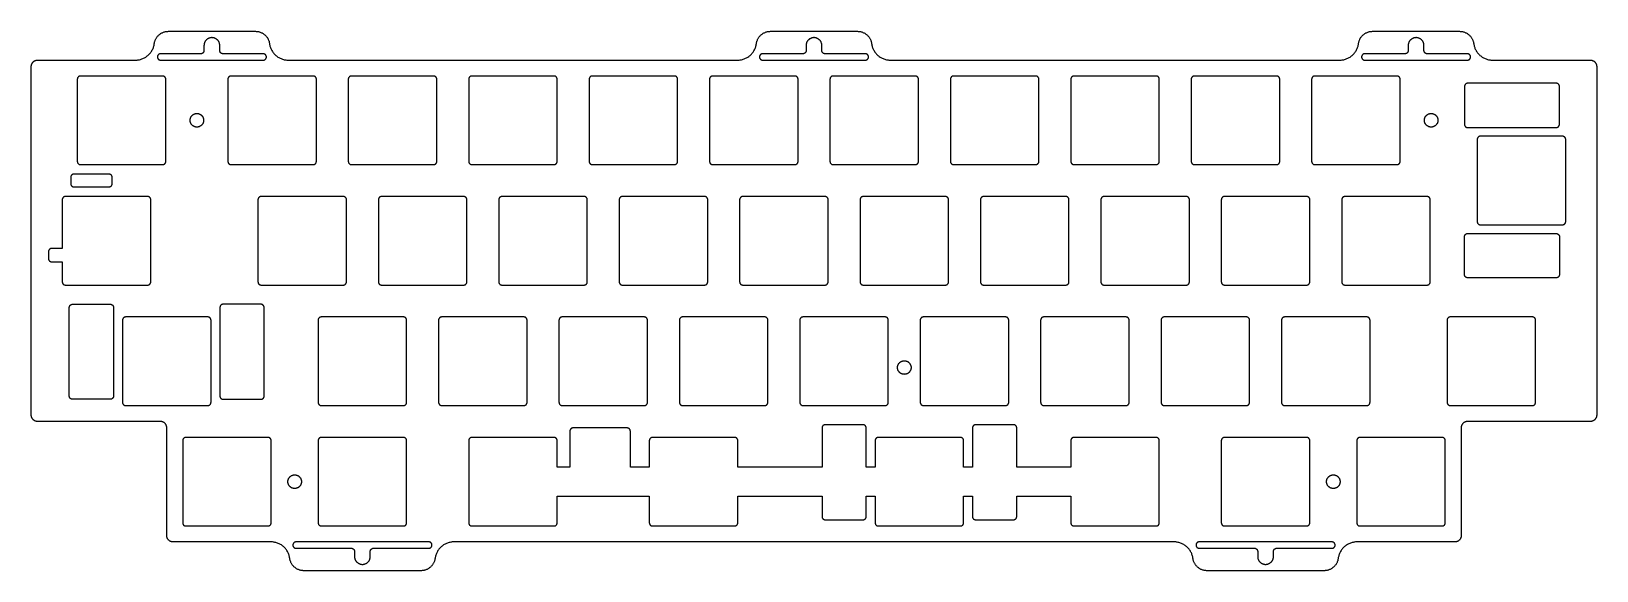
# Model space of a CAD drawing. Header units: millimetres. Extents: x -2983 to -2736, y -558 to -472.
import ezdxf

# ---------------------------------------------------------------- set-up
doc = ezdxf.new("R2010")
doc.units = ezdxf.units.MM
doc.layers.add('默认', color=7, linetype='Continuous', true_color=0xffffff)

msp = doc.modelspace()

# ---------------------------------------------------------------- linework, layer by layer
at = {"layer": '默认'}
for p, q in [((-2971.09, -495.07), (-2976.67, -495.07)), ((-2977.17, -495.57), (-2977.17, -496.57)), ((-2976.67, -497.07), (-2971.09, -497.07)), ((-2970.59, -496.57), (-2970.59, -495.57)), ((-2980.68, -507.32), (-2980.68, -508.42)), ((-2979.63, -506.82), (-2980.18, -506.82)), ((-2978.5, -506.82), (-2979.63, -506.82)), ((-2980.18, -508.92), (-2979.63, -508.92)), ((-2979.63, -508.92), (-2978.5, -508.92))]:
    msp.add_line(p, q, dxfattribs=at)
for points in [[(-2898.2, -535.7), (-2898.2, -541.4), (-2900.2, -541.4), (-2900.2, -537.2)], [(-2889.13, -535.2), (-2897.7, -535.2)], [(-2885.63, -541.4), (-2888.63, -541.4), (-2888.63, -535.7)], [(-2858.31, -541.4), (-2871.63, -541.4), (-2871.63, -537.2)], [(-2849.91, -541.4), (-2851.31, -541.4)], [(-2834.51, -541.4), (-2835.91, -541.4)], [(-2818.95, -541.4), (-2827.51, -541.4)], [(-2900.2, -550.2), (-2900.2, -546), (-2885.63, -546)], [(-2871.63, -550.2), (-2871.63, -546), (-2858.31, -546)], [(-2851.31, -546), (-2849.91, -546)], [(-2835.91, -546), (-2834.51, -546)], [(-2827.51, -546), (-2818.95, -546)]]:
    msp.add_lwpolyline(points, dxfattribs=at)
for points, weights in [([(-2963.94, -474.43), (-2963.68, -472.48), (-2961.71, -472.48)], [1, 0.752772652709, 1]), ([(-2947.94, -472.48), (-2945.98, -472.48), (-2945.71, -474.43)], [1, 0.752772652709, 1]), ([(-2868.69, -474.43), (-2868.43, -472.48), (-2866.46, -472.48)], [1, 0.752772652709, 1]), ([(-2852.69, -472.48), (-2850.73, -472.48), (-2850.46, -474.43)], [1, 0.752772652709, 1]), ([(-2773.44, -474.43), (-2773.18, -472.48), (-2771.21, -472.48)], [1, 0.752772652709, 1]), ([(-2757.44, -472.48), (-2755.48, -472.48), (-2755.21, -474.43)], [1, 0.752772652709, 1]), ([(-2966.91, -477.03), (-2964.29, -477.03), (-2963.94, -474.43)], [1, 0.752772652709, 1]), ([(-2945.71, -474.43), (-2945.37, -477.03), (-2942.74, -477.03)], [1, 0.752772652709, 1]), ([(-2871.66, -477.03), (-2869.04, -477.03), (-2868.69, -474.43)], [1, 0.752772652709, 1]), ([(-2850.46, -474.43), (-2850.12, -477.03), (-2847.49, -477.03)], [1, 0.752772652709, 1]), ([(-2776.41, -477.03), (-2773.79, -477.03), (-2773.44, -474.43)], [1, 0.752772652709, 1]), ([(-2755.21, -474.43), (-2754.87, -477.03), (-2752.24, -477.03)], [1, 0.752772652709, 1]), ([(-2983.4, -478.03), (-2983.4, -477.03), (-2982.4, -477.03)], [1, 0.707106781187, 1]), ([(-2956.08, -475.53), (-2956.08, -476.03), (-2956.58, -476.03)], [1, 0.707106781187, 1]), ([(-2953.08, -476.03), (-2953.58, -476.03), (-2953.58, -475.53)], [1, 0.707106781187, 1]), ([(-2860.83, -475.53), (-2860.83, -476.03), (-2861.33, -476.03)], [1, 0.707106781187, 1]), ([(-2857.83, -476.03), (-2858.33, -476.03), (-2858.33, -475.53)], [1, 0.707106781187, 1]), ([(-2765.58, -475.53), (-2765.58, -476.03), (-2766.08, -476.03)], [1, 0.707106781186, 1]), ([(-2762.58, -476.03), (-2763.08, -476.03), (-2763.08, -475.53)], [1, 0.707106781187, 1]), ([(-2736.76, -477.03), (-2735.76, -477.03), (-2735.76, -478.03)], [1, 0.707106781187, 1]), ([(-2975.62, -479.55), (-2976.12, -479.55), (-2976.12, -480.05)], [1, 0.707106781186, 1]), ([(-2962.12, -480.05), (-2962.12, -479.55), (-2962.62, -479.55)], [1, 0.707106781187, 1]), ([(-2951.8, -479.55), (-2952.3, -479.55), (-2952.3, -480.05)], [1, 0.707106781187, 1]), ([(-2938.3, -480.05), (-2938.3, -479.55), (-2938.8, -479.55)], [1, 0.707106781186, 1]), ([(-2932.75, -479.55), (-2933.25, -479.55), (-2933.25, -480.05)], [1, 0.707106781187, 1]), ([(-2919.25, -480.05), (-2919.25, -479.55), (-2919.75, -479.55)], [1, 0.707106781186, 1]), ([(-2913.7, -479.55), (-2914.2, -479.55), (-2914.2, -480.05)], [1, 0.707106781186, 1]), ([(-2900.2, -480.05), (-2900.2, -479.55), (-2900.7, -479.55)], [1, 0.707106781187, 1]), ([(-2894.65, -479.55), (-2895.15, -479.55), (-2895.15, -480.05)], [1, 0.707106781187, 1]), ([(-2881.15, -480.05), (-2881.15, -479.55), (-2881.65, -479.55)], [1, 0.707106781186, 1]), ([(-2875.6, -479.55), (-2876.1, -479.55), (-2876.1, -480.05)], [1, 0.707106781186, 1]), ([(-2862.1, -480.05), (-2862.1, -479.55), (-2862.6, -479.55)], [1, 0.707106781187, 1]), ([(-2856.55, -479.55), (-2857.05, -479.55), (-2857.05, -480.05)], [1, 0.707106781186, 1]), ([(-2843.05, -480.05), (-2843.05, -479.55), (-2843.55, -479.55)], [1, 0.707106781186, 1]), ([(-2837.5, -479.55), (-2838, -479.55), (-2838, -480.05)], [1, 0.707106781187, 1]), ([(-2824, -480.05), (-2824, -479.55), (-2824.5, -479.55)], [1, 0.707106781187, 1]), ([(-2818.45, -479.55), (-2818.95, -479.55), (-2818.95, -480.05)], [1, 0.707106781186, 1]), ([(-2804.95, -480.05), (-2804.95, -479.55), (-2805.45, -479.55)], [1, 0.707106781186, 1]), ([(-2799.4, -479.55), (-2799.9, -479.55), (-2799.9, -480.05)], [1, 0.707106781186, 1]), ([(-2785.9, -480.05), (-2785.9, -479.55), (-2786.4, -479.55)], [1, 0.707106781186, 1]), ([(-2780.35, -479.55), (-2780.85, -479.55), (-2780.85, -480.05)], [1, 0.707106781186, 1]), ([(-2766.85, -480.05), (-2766.85, -479.55), (-2767.35, -479.55)], [1, 0.707106781186, 1]), ([(-2756.17, -480.69), (-2756.67, -480.7), (-2756.67, -481.2)], [1, 0.707106781187, 1]), ([(-2741.65, -481.19), (-2741.65, -480.69), (-2742.15, -480.69)], [1, 0.707106781187, 1]), ([(-2756.67, -487.19), (-2756.67, -487.69), (-2756.17, -487.69)], [1, 0.707106781187, 1]), ([(-2754.16, -489.07), (-2754.66, -489.07), (-2754.66, -489.57)], [1, 0.707106781186, 1]), ([(-2740.66, -489.57), (-2740.66, -489.07), (-2741.16, -489.07)], [1, 0.707106781186, 1]), ([(-2976.67, -495.07), (-2977.17, -495.07), (-2977.17, -495.57)], [1, 0.707106781187, 1]), ([(-2976.12, -493.05), (-2976.12, -493.55), (-2975.62, -493.55)], [1, 0.707106781186, 1]), ([(-2970.59, -495.57), (-2970.59, -495.07), (-2971.09, -495.07)], [1, 0.707106781187, 1]), ([(-2962.62, -493.55), (-2962.12, -493.55), (-2962.12, -493.05)], [1, 0.707106781187, 1]), ([(-2952.3, -493.05), (-2952.3, -493.55), (-2951.8, -493.55)], [1, 0.707106781187, 1]), ([(-2938.8, -493.55), (-2938.3, -493.55), (-2938.3, -493.05)], [1, 0.707106781187, 1]), ([(-2933.25, -493.05), (-2933.25, -493.55), (-2932.75, -493.55)], [1, 0.707106781186, 1]), ([(-2919.75, -493.55), (-2919.25, -493.55), (-2919.25, -493.05)], [1, 0.707106781187, 1]), ([(-2914.2, -493.05), (-2914.2, -493.55), (-2913.7, -493.55)], [1, 0.707106781187, 1]), ([(-2900.7, -493.55), (-2900.2, -493.55), (-2900.2, -493.05)], [1, 0.707106781186, 1]), ([(-2895.15, -493.05), (-2895.15, -493.55), (-2894.65, -493.55)], [1, 0.707106781186, 1]), ([(-2881.65, -493.55), (-2881.15, -493.55), (-2881.15, -493.05)], [1, 0.707106781187, 1]), ([(-2876.1, -493.05), (-2876.1, -493.55), (-2875.6, -493.55)], [1, 0.707106781187, 1]), ([(-2862.6, -493.55), (-2862.1, -493.55), (-2862.1, -493.05)], [1, 0.707106781187, 1]), ([(-2857.05, -493.05), (-2857.05, -493.55), (-2856.55, -493.55)], [1, 0.707106781186, 1]), ([(-2843.55, -493.55), (-2843.05, -493.55), (-2843.05, -493.05)], [1, 0.707106781186, 1]), ([(-2838, -493.05), (-2838, -493.55), (-2837.5, -493.55)], [1, 0.707106781187, 1]), ([(-2824.5, -493.55), (-2824, -493.55), (-2824, -493.05)], [1, 0.707106781187, 1]), ([(-2818.95, -493.05), (-2818.95, -493.55), (-2818.45, -493.55)], [1, 0.707106781186, 1]), ([(-2805.45, -493.55), (-2804.95, -493.55), (-2804.95, -493.05)], [1, 0.707106781187, 1]), ([(-2799.9, -493.05), (-2799.9, -493.55), (-2799.4, -493.55)], [1, 0.707106781186, 1]), ([(-2786.4, -493.55), (-2785.9, -493.55), (-2785.9, -493.05)], [1, 0.707106781186, 1]), ([(-2780.85, -493.05), (-2780.85, -493.55), (-2780.35, -493.55)], [1, 0.707106781187, 1]), ([(-2767.35, -493.55), (-2766.85, -493.55), (-2766.85, -493.05)], [1, 0.707106781186, 1]), ([(-2977.17, -496.57), (-2977.17, -497.07), (-2976.67, -497.07)], [1, 0.707106781187, 1]), ([(-2971.09, -497.07), (-2970.59, -497.07), (-2970.59, -496.57)], [1, 0.707106781186, 1]), ([(-2978, -498.6), (-2978.5, -498.6), (-2978.5, -499.1)], [1, 0.707106781186, 1]), ([(-2964.5, -499.1), (-2964.5, -498.6), (-2965, -498.6)], [1, 0.707106781187, 1]), ([(-2947.04, -498.6), (-2947.54, -498.6), (-2947.54, -499.1)], [1, 0.707106781186, 1]), ([(-2933.54, -499.1), (-2933.54, -498.6), (-2934.04, -498.6)], [1, 0.707106781187, 1]), ([(-2927.99, -498.6), (-2928.49, -498.6), (-2928.49, -499.1)], [1, 0.707106781187, 1]), ([(-2914.49, -499.1), (-2914.49, -498.6), (-2914.99, -498.6)], [1, 0.707106781187, 1]), ([(-2908.94, -498.6), (-2909.44, -498.6), (-2909.44, -499.1)], [1, 0.707106781187, 1]), ([(-2895.44, -499.1), (-2895.44, -498.6), (-2895.94, -498.6)], [1, 0.707106781187, 1]), ([(-2889.89, -498.6), (-2890.39, -498.6), (-2890.39, -499.1)], [1, 0.707106781186, 1]), ([(-2876.39, -499.1), (-2876.39, -498.6), (-2876.89, -498.6)], [1, 0.707106781187, 1]), ([(-2870.84, -498.6), (-2871.34, -498.6), (-2871.34, -499.1)], [1, 0.707106781186, 1]), ([(-2857.34, -499.1), (-2857.34, -498.6), (-2857.84, -498.6)], [1, 0.707106781186, 1]), ([(-2851.79, -498.6), (-2852.29, -498.6), (-2852.29, -499.1)], [1, 0.707106781186, 1]), ([(-2838.29, -499.1), (-2838.29, -498.6), (-2838.79, -498.6)], [1, 0.707106781187, 1]), ([(-2832.74, -498.6), (-2833.24, -498.6), (-2833.24, -499.1)], [1, 0.707106781186, 1]), ([(-2819.24, -499.1), (-2819.24, -498.6), (-2819.74, -498.6)], [1, 0.707106781188, 1]), ([(-2813.69, -498.6), (-2814.19, -498.6), (-2814.19, -499.1)], [1, 0.707106781187, 1]), ([(-2800.19, -499.1), (-2800.19, -498.6), (-2800.69, -498.6)], [1, 0.707106781187, 1]), ([(-2794.64, -498.6), (-2795.14, -498.6), (-2795.14, -499.1)], [1, 0.707106781186, 1]), ([(-2781.14, -499.1), (-2781.14, -498.6), (-2781.64, -498.6)], [1, 0.707106781187, 1]), ([(-2775.59, -498.6), (-2776.09, -498.6), (-2776.09, -499.1)], [1, 0.707106781186, 1]), ([(-2762.09, -499.1), (-2762.09, -498.6), (-2762.59, -498.6)], [1, 0.707106781187, 1]), ([(-2754.66, -502.57), (-2754.66, -503.07), (-2754.16, -503.07)], [1, 0.707106781187, 1]), ([(-2741.16, -503.07), (-2740.66, -503.07), (-2740.66, -502.57)], [1, 0.707106781186, 1]), ([(-2756.67, -504.95), (-2756.67, -504.45), (-2756.17, -504.45)], [1, 0.707106781187, 1]), ([(-2980.18, -506.82), (-2980.68, -506.82), (-2980.68, -507.32)], [1, 0.707106781187, 1]), ([(-2980.68, -508.42), (-2980.68, -508.92), (-2980.18, -508.92)], [1, 0.707106781187, 1]), ([(-2978.5, -512.1), (-2978.5, -512.6), (-2978, -512.6)], [1, 0.707106781186, 1]), ([(-2965, -512.6), (-2964.5, -512.6), (-2964.5, -512.1)], [1, 0.707106781187, 1]), ([(-2947.54, -512.1), (-2947.54, -512.6), (-2947.04, -512.6)], [1, 0.707106781186, 1]), ([(-2934.04, -512.6), (-2933.54, -512.6), (-2933.54, -512.1)], [1, 0.707106781187, 1]), ([(-2928.49, -512.1), (-2928.49, -512.6), (-2927.99, -512.6)], [1, 0.707106781186, 1]), ([(-2914.99, -512.6), (-2914.49, -512.6), (-2914.49, -512.1)], [1, 0.707106781187, 1]), ([(-2909.44, -512.1), (-2909.44, -512.6), (-2908.94, -512.6)], [1, 0.707106781187, 1]), ([(-2895.94, -512.6), (-2895.44, -512.6), (-2895.44, -512.1)], [1, 0.707106781186, 1]), ([(-2890.39, -512.1), (-2890.39, -512.6), (-2889.89, -512.6)], [1, 0.707106781186, 1]), ([(-2876.89, -512.6), (-2876.39, -512.6), (-2876.39, -512.1)], [1, 0.707106781187, 1]), ([(-2871.34, -512.1), (-2871.34, -512.6), (-2870.84, -512.6)], [1, 0.707106781186, 1]), ([(-2857.84, -512.6), (-2857.34, -512.6), (-2857.34, -512.1)], [1, 0.707106781185, 1]), ([(-2852.29, -512.1), (-2852.29, -512.6), (-2851.79, -512.6)], [1, 0.707106781186, 1]), ([(-2838.79, -512.6), (-2838.29, -512.6), (-2838.29, -512.1)], [1, 0.707106781186, 1]), ([(-2833.24, -512.1), (-2833.24, -512.6), (-2832.74, -512.6)], [1, 0.707106781187, 1]), ([(-2819.74, -512.6), (-2819.24, -512.6), (-2819.24, -512.1)], [1, 0.707106781188, 1]), ([(-2814.19, -512.1), (-2814.19, -512.6), (-2813.69, -512.6)], [1, 0.707106781185, 1]), ([(-2800.69, -512.6), (-2800.19, -512.6), (-2800.19, -512.1)], [1, 0.707106781187, 1]), ([(-2795.14, -512.1), (-2795.14, -512.6), (-2794.64, -512.6)], [1, 0.707106781186, 1]), ([(-2781.64, -512.6), (-2781.14, -512.6), (-2781.14, -512.1)], [1, 0.707106781187, 1]), ([(-2776.09, -512.1), (-2776.09, -512.6), (-2775.59, -512.6)], [1, 0.707106781186, 1]), ([(-2762.59, -512.6), (-2762.09, -512.6), (-2762.09, -512.1)], [1, 0.707106781187, 1]), ([(-2756.17, -511.45), (-2756.67, -511.45), (-2756.67, -510.95)], [1, 0.707106781187, 1]), ([(-2741.65, -510.95), (-2741.65, -511.45), (-2742.15, -511.45)], [1, 0.707106781187, 1]), ([(-2970.89, -515.64), (-2970.39, -515.64), (-2970.39, -516.14)], [1, 0.707106781187, 1]), ([(-2953.06, -515.64), (-2953.56, -515.64), (-2953.56, -516.14)], [1, 0.707106781187, 1]), ([(-2968.47, -517.65), (-2968.97, -517.65), (-2968.97, -518.15)], [1, 0.707106781187, 1]), ([(-2954.97, -518.15), (-2954.97, -517.65), (-2955.47, -517.65)], [1, 0.707106781186, 1]), ([(-2937.52, -517.65), (-2938.02, -517.65), (-2938.02, -518.15)], [1, 0.707106781187, 1]), ([(-2924.02, -518.15), (-2924.02, -517.65), (-2924.52, -517.65)], [1, 0.707106781186, 1]), ([(-2918.47, -517.65), (-2918.97, -517.65), (-2918.97, -518.15)], [1, 0.707106781187, 1]), ([(-2904.97, -518.15), (-2904.97, -517.65), (-2905.47, -517.65)], [1, 0.707106781187, 1]), ([(-2899.42, -517.65), (-2899.92, -517.65), (-2899.92, -518.15)], [1, 0.707106781187, 1]), ([(-2885.92, -518.15), (-2885.92, -517.65), (-2886.42, -517.65)], [1, 0.707106781188, 1]), ([(-2880.37, -517.65), (-2880.87, -517.65), (-2880.87, -518.15)], [1, 0.707106781186, 1]), ([(-2866.87, -518.15), (-2866.87, -517.65), (-2867.37, -517.65)], [1, 0.707106781187, 1]), ([(-2861.32, -517.65), (-2861.82, -517.65), (-2861.82, -518.15)], [1, 0.707106781187, 1]), ([(-2847.82, -518.15), (-2847.82, -517.65), (-2848.32, -517.65)], [1, 0.707106781187, 1]), ([(-2842.27, -517.65), (-2842.77, -517.65), (-2842.77, -518.15)], [1, 0.707106781186, 1]), ([(-2828.77, -518.15), (-2828.77, -517.65), (-2829.27, -517.65)], [1, 0.707106781187, 1]), ([(-2823.22, -517.65), (-2823.72, -517.65), (-2823.72, -518.15)], [1, 0.707106781186, 1]), ([(-2809.72, -518.15), (-2809.72, -517.65), (-2810.22, -517.65)], [1, 0.707106781188, 1]), ([(-2804.17, -517.65), (-2804.67, -517.65), (-2804.67, -518.15)], [1, 0.707106781187, 1]), ([(-2790.67, -518.15), (-2790.67, -517.65), (-2791.17, -517.65)], [1, 0.707106781186, 1]), ([(-2785.12, -517.65), (-2785.62, -517.65), (-2785.62, -518.15)], [1, 0.707106781186, 1]), ([(-2771.62, -518.15), (-2771.62, -517.65), (-2772.12, -517.65)], [1, 0.707106781186, 1]), ([(-2758.92, -517.65), (-2759.42, -517.65), (-2759.42, -518.15)], [1, 0.707106781186, 1]), ([(-2745.42, -518.15), (-2745.42, -517.65), (-2745.92, -517.65)], [1, 0.707106781186, 1]), ([(-2976.89, -530.66), (-2977.39, -530.66), (-2977.39, -530.16)], [1, 0.707106781187, 1]), ([(-2970.39, -530.16), (-2970.39, -530.66), (-2970.89, -530.66)], [1, 0.707106781187, 1]), ([(-2968.97, -531.15), (-2968.97, -531.65), (-2968.47, -531.65)], [1, 0.707106781187, 1]), ([(-2955.47, -531.65), (-2954.97, -531.65), (-2954.97, -531.15)], [1, 0.707106781186, 1]), ([(-2953.56, -530.16), (-2953.56, -530.66), (-2953.06, -530.66)], [1, 0.707106781187, 1]), ([(-2947.06, -530.66), (-2946.56, -530.66), (-2946.56, -530.16)], [1, 0.707106781187, 1]), ([(-2938.02, -531.15), (-2938.02, -531.65), (-2937.52, -531.65)], [1, 0.707106781186, 1]), ([(-2924.52, -531.65), (-2924.02, -531.65), (-2924.02, -531.15)], [1, 0.707106781186, 1]), ([(-2918.97, -531.15), (-2918.97, -531.65), (-2918.47, -531.65)], [1, 0.707106781186, 1]), ([(-2905.47, -531.65), (-2904.97, -531.65), (-2904.97, -531.15)], [1, 0.707106781186, 1]), ([(-2899.92, -531.15), (-2899.92, -531.65), (-2899.42, -531.65)], [1, 0.707106781186, 1]), ([(-2886.42, -531.65), (-2885.92, -531.65), (-2885.92, -531.15)], [1, 0.707106781186, 1]), ([(-2880.87, -531.15), (-2880.87, -531.65), (-2880.37, -531.65)], [1, 0.707106781186, 1]), ([(-2867.37, -531.65), (-2866.87, -531.65), (-2866.87, -531.15)], [1, 0.707106781186, 1]), ([(-2861.82, -531.15), (-2861.82, -531.65), (-2861.32, -531.65)], [1, 0.707106781186, 1]), ([(-2848.32, -531.65), (-2847.82, -531.65), (-2847.82, -531.15)], [1, 0.707106781186, 1]), ([(-2842.77, -531.15), (-2842.77, -531.65), (-2842.27, -531.65)], [1, 0.707106781186, 1]), ([(-2829.27, -531.65), (-2828.77, -531.65), (-2828.77, -531.15)], [1, 0.707106781186, 1]), ([(-2823.72, -531.15), (-2823.72, -531.65), (-2823.22, -531.65)], [1, 0.707106781185, 1]), ([(-2810.22, -531.65), (-2809.72, -531.65), (-2809.72, -531.15)], [1, 0.707106781186, 1]), ([(-2804.67, -531.15), (-2804.67, -531.65), (-2804.17, -531.65)], [1, 0.707106781186, 1]), ([(-2791.17, -531.65), (-2790.67, -531.65), (-2790.67, -531.15)], [1, 0.707106781186, 1]), ([(-2785.62, -531.15), (-2785.62, -531.65), (-2785.12, -531.65)], [1, 0.707106781186, 1]), ([(-2772.12, -531.65), (-2771.62, -531.65), (-2771.62, -531.15)], [1, 0.707106781186, 1]), ([(-2759.42, -531.15), (-2759.42, -531.65), (-2758.92, -531.65)], [1, 0.707106781186, 1]), ([(-2745.92, -531.65), (-2745.42, -531.65), (-2745.42, -531.15)], [1, 0.707106781186, 1]), ([(-2982.4, -534.17), (-2983.4, -534.17), (-2983.4, -533.17)], [1, 0.707106781187, 1]), ([(-2961.97, -535.17), (-2961.97, -534.17), (-2962.97, -534.17)], [1, 0.707106781187, 1]), ([(-2857.81, -534.69), (-2858.31, -534.69), (-2858.31, -535.19)], [1, 0.707106781187, 1]), ([(-2827.51, -535.19), (-2827.51, -534.69), (-2828.01, -534.69)], [1, 0.707106781187, 1]), ([(-2756.19, -534.17), (-2757.19, -534.17), (-2757.19, -535.17)], [1, 0.707106781187, 1]), ([(-2735.76, -533.17), (-2735.76, -534.17), (-2736.76, -534.17)], [1, 0.707106781187, 1]), ([(-2958.95, -536.7), (-2959.45, -536.7), (-2959.45, -537.2)], [1, 0.707106781186, 1]), ([(-2945.45, -537.2), (-2945.45, -536.7), (-2945.95, -536.7)], [1, 0.707106781187, 1]), ([(-2937.52, -536.7), (-2938.02, -536.7), (-2938.02, -537.2)], [1, 0.707106781186, 1]), ([(-2924.02, -537.2), (-2924.02, -536.7), (-2924.52, -536.7)], [1, 0.707106781187, 1]), ([(-2913.7, -536.7), (-2914.2, -536.7), (-2914.2, -537.2)], [1, 0.707106781186, 1]), ([(-2900.2, -537.2), (-2900.2, -536.7), (-2900.7, -536.7)], [1, 0.707106781187, 1]), ([(-2897.7, -535.2), (-2898.2, -535.2), (-2898.2, -535.7)], [1, 0.707106781187, 1]), ([(-2888.63, -535.7), (-2888.63, -535.2), (-2889.13, -535.2)], [1, 0.707106781187, 1]), ([(-2885.13, -536.7), (-2885.63, -536.7), (-2885.63, -537.2)], [1, 0.707106781186, 1]), ([(-2871.63, -537.2), (-2871.63, -536.7), (-2872.13, -536.7)], [1, 0.707106781187, 1]), ([(-2849.41, -536.7), (-2849.91, -536.7), (-2849.91, -537.2)], [1, 0.707106781186, 1]), ([(-2835.91, -537.2), (-2835.91, -536.7), (-2836.41, -536.7)], [1, 0.707106781187, 1]), ([(-2818.45, -536.7), (-2818.95, -536.7), (-2818.95, -537.2)], [1, 0.707106781186, 1]), ([(-2804.95, -537.2), (-2804.95, -536.7), (-2805.45, -536.7)], [1, 0.707106781187, 1]), ([(-2794.64, -536.7), (-2795.14, -536.7), (-2795.14, -537.2)], [1, 0.707106781186, 1]), ([(-2781.14, -537.2), (-2781.14, -536.7), (-2781.64, -536.7)], [1, 0.707106781187, 1]), ([(-2773.21, -536.7), (-2773.71, -536.7), (-2773.71, -537.2)], [1, 0.707106781186, 1]), ([(-2759.71, -537.2), (-2759.71, -536.7), (-2760.21, -536.7)], [1, 0.707106781187, 1]), ([(-2858.31, -549.21), (-2858.31, -549.71), (-2857.81, -549.71)], [1, 0.707106781187, 1]), ([(-2851.81, -549.71), (-2851.31, -549.71), (-2851.31, -549.21)], [1, 0.707106781187, 1]), ([(-2834.51, -549.21), (-2834.51, -549.71), (-2834.01, -549.71)], [1, 0.707106781187, 1]), ([(-2828.01, -549.71), (-2827.51, -549.71), (-2827.51, -549.21)], [1, 0.707106781187, 1]), ([(-2960.97, -553.22), (-2961.97, -553.22), (-2961.97, -552.22)], [1, 0.707106781187, 1]), ([(-2959.45, -550.2), (-2959.45, -550.7), (-2958.95, -550.7)], [1, 0.707106781186, 1]), ([(-2945.95, -550.7), (-2945.45, -550.7), (-2945.45, -550.2)], [1, 0.707106781187, 1]), ([(-2938.02, -550.2), (-2938.02, -550.7), (-2937.52, -550.7)], [1, 0.707106781186, 1]), ([(-2924.52, -550.7), (-2924.02, -550.7), (-2924.02, -550.2)], [1, 0.707106781187, 1]), ([(-2914.2, -550.2), (-2914.2, -550.7), (-2913.7, -550.7)], [1, 0.707106781186, 1]), ([(-2900.7, -550.7), (-2900.2, -550.7), (-2900.2, -550.2)], [1, 0.707106781187, 1]), ([(-2885.63, -550.2), (-2885.63, -550.7), (-2885.13, -550.7)], [1, 0.707106781186, 1]), ([(-2872.13, -550.7), (-2871.63, -550.7), (-2871.63, -550.2)], [1, 0.707106781187, 1]), ([(-2849.91, -550.2), (-2849.91, -550.7), (-2849.41, -550.7)], [1, 0.707106781186, 1]), ([(-2836.41, -550.7), (-2835.91, -550.7), (-2835.91, -550.2)], [1, 0.707106781187, 1]), ([(-2818.95, -550.2), (-2818.95, -550.7), (-2818.45, -550.7)], [1, 0.707106781186, 1]), ([(-2805.45, -550.7), (-2804.95, -550.7), (-2804.95, -550.2)], [1, 0.707106781187, 1]), ([(-2795.14, -550.2), (-2795.14, -550.7), (-2794.64, -550.7)], [1, 0.707106781186, 1]), ([(-2781.64, -550.7), (-2781.14, -550.7), (-2781.14, -550.2)], [1, 0.707106781187, 1]), ([(-2773.71, -550.2), (-2773.71, -550.7), (-2773.21, -550.7)], [1, 0.707106781186, 1]), ([(-2760.21, -550.7), (-2759.71, -550.7), (-2759.71, -550.2)], [1, 0.707106781187, 1]), ([(-2757.19, -552.22), (-2757.19, -553.22), (-2758.19, -553.22)], [1, 0.707106781187, 1]), ([(-2942.51, -555.82), (-2942.86, -553.22), (-2945.48, -553.22)], [1, 0.752772652709, 1]), ([(-2932.77, -554.22), (-2932.27, -554.22), (-2932.27, -554.72)], [1, 0.707106781187, 1]), ([(-2929.77, -554.72), (-2929.77, -554.22), (-2929.27, -554.22)], [1, 0.707106781187, 1]), ([(-2916.55, -553.22), (-2919.17, -553.22), (-2919.52, -555.82)], [1, 0.752772652709, 1]), ([(-2799.63, -555.82), (-2799.98, -553.22), (-2802.61, -553.22)], [1, 0.752772652709, 1]), ([(-2789.89, -554.22), (-2789.39, -554.22), (-2789.39, -554.72)], [1, 0.707106781187, 1]), ([(-2786.89, -554.72), (-2786.89, -554.22), (-2786.39, -554.22)], [1, 0.707106781187, 1]), ([(-2773.67, -553.22), (-2776.3, -553.22), (-2776.65, -555.82)], [1, 0.752772652709, 1]), ([(-2940.28, -557.77), (-2942.25, -557.77), (-2942.51, -555.82)], [1, 0.752772652709, 1]), ([(-2919.52, -555.82), (-2919.78, -557.77), (-2921.75, -557.77)], [1, 0.752772652709, 1]), ([(-2797.4, -557.77), (-2799.37, -557.77), (-2799.63, -555.82)], [1, 0.752772652709, 1]), ([(-2776.65, -555.82), (-2776.91, -557.77), (-2778.88, -557.77)], [1, 0.752772652709, 1])]:
    msp.add_rational_spline(points, weights, degree=2, dxfattribs=at)
for points in [[(-2961.71, -472.48), (-2954.83, -472.48), (-2947.94, -472.48)], [(-2866.46, -472.48), (-2859.58, -472.48), (-2852.69, -472.48)], [(-2771.21, -472.48), (-2764.33, -472.48), (-2757.44, -472.48)], [(-2956.08, -474.73), (-2956.08, -475.13), (-2956.08, -475.53)], [(-2953.58, -475.53), (-2953.58, -475.13), (-2953.58, -474.73)], [(-2860.83, -474.73), (-2860.83, -475.13), (-2860.83, -475.53)], [(-2858.33, -475.53), (-2858.33, -475.13), (-2858.33, -474.73)], [(-2765.58, -474.73), (-2765.58, -475.13), (-2765.58, -475.53)], [(-2763.08, -475.53), (-2763.08, -475.13), (-2763.08, -474.73)], [(-2982.4, -477.03), (-2981.1, -477.03), (-2966.91, -477.03)], [(-2956.58, -476.03), (-2959.76, -476.03), (-2962.95, -476.03)], [(-2962.95, -477.03), (-2954.83, -477.03), (-2946.71, -477.03)], [(-2946.71, -476.03), (-2949.89, -476.03), (-2953.08, -476.03)], [(-2942.74, -477.03), (-2911.97, -477.03), (-2871.66, -477.03)], [(-2861.33, -476.03), (-2864.51, -476.03), (-2867.7, -476.03)], [(-2867.7, -477.03), (-2859.58, -477.03), (-2851.46, -477.03)], [(-2851.46, -476.03), (-2854.64, -476.03), (-2857.83, -476.03)], [(-2847.49, -477.03), (-2807.23, -477.03), (-2776.41, -477.03)], [(-2766.08, -476.03), (-2769.26, -476.03), (-2772.45, -476.03)], [(-2772.45, -477.03), (-2764.33, -477.03), (-2756.21, -477.03)], [(-2756.21, -476.03), (-2759.39, -476.03), (-2762.58, -476.03)], [(-2752.24, -477.03), (-2743.05, -477.03), (-2736.76, -477.03)], [(-2983.4, -533.17), (-2983.4, -505.6), (-2983.4, -478.03)], [(-2976.12, -480.05), (-2976.12, -486.55), (-2976.12, -493.05)], [(-2962.62, -479.55), (-2969.12, -479.55), (-2975.62, -479.55)], [(-2962.12, -493.05), (-2962.12, -486.55), (-2962.12, -480.05)], [(-2952.3, -480.05), (-2952.3, -486.55), (-2952.3, -493.05)], [(-2938.8, -479.55), (-2945.3, -479.55), (-2951.8, -479.55)], [(-2938.3, -493.05), (-2938.3, -486.55), (-2938.3, -480.05)], [(-2933.25, -480.05), (-2933.25, -486.55), (-2933.25, -493.05)], [(-2919.75, -479.55), (-2926.25, -479.55), (-2932.75, -479.55)], [(-2919.25, -493.05), (-2919.25, -486.55), (-2919.25, -480.05)], [(-2914.2, -480.05), (-2914.2, -486.55), (-2914.2, -493.05)], [(-2900.7, -479.55), (-2907.2, -479.55), (-2913.7, -479.55)], [(-2900.2, -493.05), (-2900.2, -486.55), (-2900.2, -480.05)], [(-2895.15, -480.05), (-2895.15, -486.55), (-2895.15, -493.05)], [(-2881.65, -479.55), (-2888.15, -479.55), (-2894.65, -479.55)], [(-2881.15, -493.05), (-2881.15, -486.55), (-2881.15, -480.05)], [(-2876.1, -480.05), (-2876.1, -486.55), (-2876.1, -493.05)], [(-2862.6, -479.55), (-2869.1, -479.55), (-2875.6, -479.55)], [(-2862.1, -493.05), (-2862.1, -486.55), (-2862.1, -480.05)], [(-2857.05, -480.05), (-2857.05, -486.55), (-2857.05, -493.05)], [(-2843.55, -479.55), (-2850.05, -479.55), (-2856.55, -479.55)], [(-2843.05, -493.05), (-2843.05, -486.55), (-2843.05, -480.05)], [(-2838, -480.05), (-2838, -486.55), (-2838, -493.05)], [(-2824.5, -479.55), (-2831, -479.55), (-2837.5, -479.55)], [(-2824, -493.05), (-2824, -486.55), (-2824, -480.05)], [(-2818.95, -480.05), (-2818.95, -486.55), (-2818.95, -493.05)], [(-2805.45, -479.55), (-2811.95, -479.55), (-2818.45, -479.55)], [(-2804.95, -493.05), (-2804.95, -486.55), (-2804.95, -480.05)], [(-2799.9, -480.05), (-2799.9, -486.55), (-2799.9, -493.05)], [(-2786.4, -479.55), (-2792.9, -479.55), (-2799.4, -479.55)], [(-2785.9, -493.05), (-2785.9, -486.55), (-2785.9, -480.05)], [(-2780.85, -480.05), (-2780.85, -486.55), (-2780.85, -493.05)], [(-2767.35, -479.55), (-2773.85, -479.55), (-2780.35, -479.55)], [(-2766.85, -493.05), (-2766.85, -486.55), (-2766.85, -480.05)], [(-2735.76, -478.03), (-2735.76, -505.6), (-2735.76, -533.17)], [(-2756.67, -481.2), (-2756.67, -484.19), (-2756.67, -487.19)], [(-2742.15, -480.69), (-2749.16, -480.69), (-2756.17, -480.69)], [(-2741.65, -487.15), (-2741.65, -484.17), (-2741.65, -481.19)], [(-2756.17, -487.69), (-2749.17, -487.69), (-2742.18, -487.69)], [(-2754.66, -489.57), (-2754.66, -496.07), (-2754.66, -502.57)], [(-2741.16, -489.07), (-2747.66, -489.07), (-2754.16, -489.07)], [(-2740.66, -502.57), (-2740.66, -496.07), (-2740.66, -489.57)], [(-2975.62, -493.55), (-2969.12, -493.55), (-2962.62, -493.55)], [(-2951.8, -493.55), (-2945.3, -493.55), (-2938.8, -493.55)], [(-2932.75, -493.55), (-2926.25, -493.55), (-2919.75, -493.55)], [(-2913.7, -493.55), (-2907.2, -493.55), (-2900.7, -493.55)], [(-2894.65, -493.55), (-2888.15, -493.55), (-2881.65, -493.55)], [(-2875.6, -493.55), (-2869.1, -493.55), (-2862.6, -493.55)], [(-2856.55, -493.55), (-2850.05, -493.55), (-2843.55, -493.55)], [(-2837.5, -493.55), (-2831, -493.55), (-2824.5, -493.55)], [(-2818.45, -493.55), (-2811.95, -493.55), (-2805.45, -493.55)], [(-2799.4, -493.55), (-2792.9, -493.55), (-2786.4, -493.55)], [(-2780.35, -493.55), (-2773.85, -493.55), (-2767.35, -493.55)], [(-2978.5, -499.1), (-2978.5, -502.96), (-2978.5, -506.82)], [(-2965, -498.6), (-2970.42, -498.6), (-2978, -498.6)], [(-2964.5, -512.1), (-2964.5, -505.6), (-2964.5, -499.1)], [(-2947.54, -499.1), (-2947.54, -505.6), (-2947.54, -512.1)], [(-2934.04, -498.6), (-2940.54, -498.6), (-2947.04, -498.6)], [(-2933.54, -512.1), (-2933.54, -505.6), (-2933.54, -499.1)], [(-2928.49, -499.1), (-2928.49, -505.6), (-2928.49, -512.1)], [(-2914.99, -498.6), (-2921.49, -498.6), (-2927.99, -498.6)], [(-2914.49, -512.1), (-2914.49, -505.6), (-2914.49, -499.1)], [(-2909.44, -499.1), (-2909.44, -505.6), (-2909.44, -512.1)], [(-2895.94, -498.6), (-2902.44, -498.6), (-2908.94, -498.6)], [(-2895.44, -512.1), (-2895.44, -505.6), (-2895.44, -499.1)], [(-2890.39, -499.1), (-2890.39, -505.6), (-2890.39, -512.1)], [(-2876.89, -498.6), (-2883.39, -498.6), (-2889.89, -498.6)], [(-2876.39, -512.1), (-2876.39, -505.6), (-2876.39, -499.1)], [(-2871.34, -499.1), (-2871.34, -505.6), (-2871.34, -512.1)], [(-2857.84, -498.6), (-2864.34, -498.6), (-2870.84, -498.6)], [(-2857.34, -512.1), (-2857.34, -505.6), (-2857.34, -499.1)], [(-2852.29, -499.1), (-2852.29, -505.6), (-2852.29, -512.1)], [(-2838.79, -498.6), (-2845.29, -498.6), (-2851.79, -498.6)], [(-2838.29, -512.1), (-2838.29, -505.6), (-2838.29, -499.1)], [(-2833.24, -499.1), (-2833.24, -505.6), (-2833.24, -512.1)], [(-2819.74, -498.6), (-2826.24, -498.6), (-2832.74, -498.6)], [(-2819.24, -512.1), (-2819.24, -505.6), (-2819.24, -499.1)], [(-2814.19, -499.1), (-2814.19, -505.6), (-2814.19, -512.1)], [(-2800.69, -498.6), (-2807.19, -498.6), (-2813.69, -498.6)], [(-2800.19, -512.1), (-2800.19, -505.6), (-2800.19, -499.1)], [(-2795.14, -499.1), (-2795.14, -505.6), (-2795.14, -512.1)], [(-2781.64, -498.6), (-2788.14, -498.6), (-2794.64, -498.6)], [(-2781.14, -512.1), (-2781.14, -505.6), (-2781.14, -499.1)], [(-2776.09, -499.1), (-2776.09, -505.6), (-2776.09, -512.1)], [(-2762.59, -498.6), (-2769.09, -498.6), (-2775.59, -498.6)], [(-2762.09, -512.1), (-2762.09, -505.6), (-2762.09, -499.1)], [(-2756.67, -510.95), (-2756.67, -507.95), (-2756.67, -504.95)], [(-2756.17, -504.45), (-2749.17, -504.45), (-2742.18, -504.45)], [(-2754.16, -503.07), (-2747.66, -503.07), (-2741.16, -503.07)], [(-2741.65, -504.99), (-2741.65, -507.97), (-2741.65, -510.95)], [(-2978.5, -508.92), (-2978.5, -510.51), (-2978.5, -512.1)], [(-2978, -512.6), (-2970.42, -512.6), (-2965, -512.6)], [(-2947.04, -512.6), (-2940.54, -512.6), (-2934.04, -512.6)], [(-2927.99, -512.6), (-2921.49, -512.6), (-2914.99, -512.6)], [(-2908.94, -512.6), (-2902.44, -512.6), (-2895.94, -512.6)], [(-2889.89, -512.6), (-2883.39, -512.6), (-2876.89, -512.6)], [(-2870.84, -512.6), (-2864.34, -512.6), (-2857.84, -512.6)], [(-2851.79, -512.6), (-2845.29, -512.6), (-2838.79, -512.6)], [(-2832.74, -512.6), (-2826.24, -512.6), (-2819.74, -512.6)], [(-2813.69, -512.6), (-2807.19, -512.6), (-2800.69, -512.6)], [(-2794.64, -512.6), (-2788.14, -512.6), (-2781.64, -512.6)], [(-2775.59, -512.6), (-2769.09, -512.6), (-2762.59, -512.6)], [(-2742.15, -511.45), (-2749.16, -511.45), (-2756.17, -511.45)], [(-2977.39, -530.16), (-2977.39, -523.16), (-2977.39, -516.17)], [(-2976.85, -515.64), (-2973.87, -515.64), (-2970.89, -515.64)], [(-2970.39, -516.14), (-2970.39, -523.15), (-2970.39, -530.16)], [(-2953.56, -516.14), (-2953.56, -523.15), (-2953.56, -530.16)], [(-2947.1, -515.64), (-2950.08, -515.64), (-2953.06, -515.64)], [(-2946.56, -530.16), (-2946.56, -523.16), (-2946.56, -516.17)], [(-2968.97, -518.15), (-2968.97, -524.65), (-2968.97, -531.15)], [(-2955.47, -517.65), (-2961.97, -517.65), (-2968.47, -517.65)], [(-2954.97, -531.15), (-2954.97, -524.65), (-2954.97, -518.15)], [(-2938.02, -518.15), (-2938.02, -524.65), (-2938.02, -531.15)], [(-2924.52, -517.65), (-2931.02, -517.65), (-2937.52, -517.65)], [(-2924.02, -531.15), (-2924.02, -524.65), (-2924.02, -518.15)], [(-2918.97, -518.15), (-2918.97, -524.65), (-2918.97, -531.15)], [(-2905.47, -517.65), (-2911.97, -517.65), (-2918.47, -517.65)], [(-2904.97, -531.15), (-2904.97, -524.65), (-2904.97, -518.15)], [(-2899.92, -518.15), (-2899.92, -524.65), (-2899.92, -531.15)], [(-2886.42, -517.65), (-2892.92, -517.65), (-2899.42, -517.65)], [(-2885.92, -531.15), (-2885.92, -524.65), (-2885.92, -518.15)], [(-2880.87, -518.15), (-2880.87, -524.65), (-2880.87, -531.15)], [(-2867.37, -517.65), (-2873.87, -517.65), (-2880.37, -517.65)], [(-2866.87, -531.15), (-2866.87, -524.65), (-2866.87, -518.15)], [(-2861.82, -518.15), (-2861.82, -524.65), (-2861.82, -531.15)], [(-2848.32, -517.65), (-2854.82, -517.65), (-2861.32, -517.65)], [(-2847.82, -531.15), (-2847.82, -524.65), (-2847.82, -518.15)], [(-2842.77, -518.15), (-2842.77, -524.65), (-2842.77, -531.15)], [(-2829.27, -517.65), (-2835.77, -517.65), (-2842.27, -517.65)], [(-2828.77, -531.15), (-2828.77, -524.65), (-2828.77, -518.15)], [(-2823.72, -518.15), (-2823.72, -524.65), (-2823.72, -531.15)], [(-2810.22, -517.65), (-2816.72, -517.65), (-2823.22, -517.65)], [(-2809.72, -531.15), (-2809.72, -524.65), (-2809.72, -518.15)], [(-2804.67, -518.15), (-2804.67, -524.65), (-2804.67, -531.15)], [(-2791.17, -517.65), (-2797.67, -517.65), (-2804.17, -517.65)], [(-2790.67, -531.15), (-2790.67, -524.65), (-2790.67, -518.15)], [(-2785.62, -518.15), (-2785.62, -524.65), (-2785.62, -531.15)], [(-2772.12, -517.65), (-2778.62, -517.65), (-2785.12, -517.65)], [(-2771.62, -531.15), (-2771.62, -524.65), (-2771.62, -518.15)], [(-2759.42, -518.15), (-2759.42, -524.65), (-2759.42, -531.15)], [(-2745.92, -517.65), (-2752.42, -517.65), (-2758.92, -517.65)], [(-2745.42, -531.15), (-2745.42, -524.65), (-2745.42, -518.15)], [(-2970.89, -530.66), (-2973.89, -530.66), (-2976.89, -530.66)], [(-2968.47, -531.65), (-2961.97, -531.65), (-2955.47, -531.65)], [(-2953.06, -530.66), (-2950.06, -530.66), (-2947.06, -530.66)], [(-2937.52, -531.65), (-2931.02, -531.65), (-2924.52, -531.65)], [(-2918.47, -531.65), (-2911.97, -531.65), (-2905.47, -531.65)], [(-2899.42, -531.65), (-2892.92, -531.65), (-2886.42, -531.65)], [(-2880.37, -531.65), (-2873.87, -531.65), (-2867.37, -531.65)], [(-2861.32, -531.65), (-2854.82, -531.65), (-2848.32, -531.65)], [(-2842.27, -531.65), (-2835.77, -531.65), (-2829.27, -531.65)], [(-2823.22, -531.65), (-2816.72, -531.65), (-2810.22, -531.65)], [(-2804.17, -531.65), (-2797.67, -531.65), (-2791.17, -531.65)], [(-2785.12, -531.65), (-2778.62, -531.65), (-2772.12, -531.65)], [(-2758.92, -531.65), (-2752.42, -531.65), (-2745.92, -531.65)], [(-2962.97, -534.17), (-2972.68, -534.17), (-2982.4, -534.17)], [(-2851.85, -534.69), (-2854.83, -534.69), (-2857.81, -534.69)], [(-2828.01, -534.69), (-2830.99, -534.69), (-2833.97, -534.69)], [(-2736.76, -534.17), (-2746.47, -534.17), (-2756.19, -534.17)], [(-2961.97, -552.22), (-2961.97, -543.69), (-2961.97, -535.17)], [(-2959.45, -537.2), (-2959.45, -543.7), (-2959.45, -550.2)], [(-2945.95, -536.7), (-2952.45, -536.7), (-2958.95, -536.7)], [(-2945.45, -550.2), (-2945.45, -543.7), (-2945.45, -537.2)], [(-2938.02, -537.2), (-2938.02, -543.7), (-2938.02, -550.2)], [(-2924.52, -536.7), (-2931.02, -536.7), (-2937.52, -536.7)], [(-2924.02, -550.2), (-2924.02, -543.7), (-2924.02, -537.2)], [(-2914.2, -537.2), (-2914.2, -543.7), (-2914.2, -550.2)], [(-2900.7, -536.7), (-2907.2, -536.7), (-2913.7, -536.7)], [(-2885.63, -537.2), (-2885.63, -539.3), (-2885.63, -541.4)], [(-2872.13, -536.7), (-2878.63, -536.7), (-2885.13, -536.7)], [(-2858.31, -535.19), (-2858.31, -538.29), (-2858.31, -541.4)], [(-2851.31, -541.4), (-2851.31, -538.31), (-2851.31, -535.22)], [(-2849.91, -537.2), (-2849.91, -539.3), (-2849.91, -541.4)], [(-2836.41, -536.7), (-2842.91, -536.7), (-2849.41, -536.7)], [(-2835.91, -541.4), (-2835.91, -539.3), (-2835.91, -537.2)], [(-2834.51, -535.22), (-2834.51, -538.31), (-2834.51, -541.4)], [(-2827.51, -541.4), (-2827.51, -538.29), (-2827.51, -535.19)], [(-2818.95, -537.2), (-2818.95, -539.3), (-2818.95, -541.4)], [(-2805.45, -536.7), (-2811.95, -536.7), (-2818.45, -536.7)], [(-2804.95, -550.2), (-2804.95, -543.7), (-2804.95, -537.2)], [(-2795.14, -537.2), (-2795.14, -543.7), (-2795.14, -550.2)], [(-2781.64, -536.7), (-2788.14, -536.7), (-2794.64, -536.7)], [(-2781.14, -550.2), (-2781.14, -543.7), (-2781.14, -537.2)], [(-2773.71, -537.2), (-2773.71, -543.7), (-2773.71, -550.2)], [(-2760.21, -536.7), (-2766.71, -536.7), (-2773.21, -536.7)], [(-2759.71, -550.2), (-2759.71, -543.7), (-2759.71, -537.2)], [(-2757.19, -535.17), (-2757.19, -543.69), (-2757.19, -552.22)], [(-2885.63, -546), (-2885.63, -548.1), (-2885.63, -550.2)], [(-2858.31, -546), (-2858.31, -547.6), (-2858.31, -549.21)], [(-2851.31, -549.21), (-2851.31, -547.6), (-2851.31, -546)], [(-2849.91, -546), (-2849.91, -548.1), (-2849.91, -550.2)], [(-2835.91, -550.2), (-2835.91, -548.1), (-2835.91, -546)], [(-2834.51, -546), (-2834.51, -547.6), (-2834.51, -549.21)], [(-2827.51, -549.21), (-2827.51, -547.6), (-2827.51, -546)], [(-2818.95, -546), (-2818.95, -548.1), (-2818.95, -550.2)], [(-2857.81, -549.71), (-2854.81, -549.71), (-2851.81, -549.71)], [(-2834.01, -549.71), (-2831.01, -549.71), (-2828.01, -549.71)], [(-2958.95, -550.7), (-2952.45, -550.7), (-2945.95, -550.7)], [(-2937.52, -550.7), (-2931.02, -550.7), (-2924.52, -550.7)], [(-2913.7, -550.7), (-2907.2, -550.7), (-2900.7, -550.7)], [(-2885.13, -550.7), (-2878.63, -550.7), (-2872.13, -550.7)], [(-2849.41, -550.7), (-2842.91, -550.7), (-2836.41, -550.7)], [(-2818.45, -550.7), (-2811.95, -550.7), (-2805.45, -550.7)], [(-2794.64, -550.7), (-2788.14, -550.7), (-2781.64, -550.7)], [(-2773.21, -550.7), (-2766.71, -550.7), (-2760.21, -550.7)], [(-2945.48, -553.22), (-2953.22, -553.22), (-2960.97, -553.22)], [(-2920.51, -553.22), (-2931.02, -553.22), (-2941.52, -553.22)], [(-2941.52, -554.22), (-2937.14, -554.22), (-2932.77, -554.22)], [(-2929.27, -554.22), (-2924.89, -554.22), (-2920.51, -554.22)], [(-2802.61, -553.22), (-2859.58, -553.22), (-2916.55, -553.22)], [(-2777.64, -553.22), (-2788.14, -553.22), (-2798.64, -553.22)], [(-2798.64, -554.22), (-2794.27, -554.22), (-2789.89, -554.22)], [(-2786.39, -554.22), (-2782.01, -554.22), (-2777.64, -554.22)], [(-2758.19, -553.22), (-2763.73, -553.22), (-2773.67, -553.22)], [(-2932.27, -554.72), (-2932.27, -555.12), (-2932.27, -555.52)], [(-2929.77, -555.52), (-2929.77, -555.12), (-2929.77, -554.72)], [(-2789.39, -554.72), (-2789.39, -555.12), (-2789.39, -555.52)], [(-2786.89, -555.52), (-2786.89, -555.12), (-2786.89, -554.72)], [(-2921.75, -557.77), (-2931.02, -557.77), (-2940.28, -557.77)], [(-2778.88, -557.77), (-2788.14, -557.77), (-2797.4, -557.77)]]:
    msp.add_open_spline(points, degree=2, dxfattribs=at)
for points, weights, knots in [([(-2953.58, -474.73), (-2953.58, -473.48), (-2954.83, -473.48), (-2956.08, -473.48), (-2956.08, -474.73)], [1, 0.707106803035, 1.0000000618, 0.707106824884, 1], [-242.193368, -242.193368, -242.193368, -240.229872, -240.229872, -238.266377, -238.266377, -238.266377]), ([(-2858.33, -474.73), (-2858.33, -473.48), (-2859.58, -473.48), (-2860.83, -473.48), (-2860.83, -474.73)], [1, 0.707106803035, 1.0000000618, 0.707106824884, 1], [-147.969501, -147.969501, -147.969501, -146.006006, -146.006006, -144.04251, -144.04251, -144.04251]), ([(-2763.08, -474.73), (-2763.08, -473.48), (-2764.33, -473.48), (-2765.58, -473.48), (-2765.58, -474.73)], [1, 0.707106803035, 1.0000000618, 0.707106824884, 1], [-108.885828, -108.885828, -108.885828, -106.922332, -106.922332, -104.958837, -104.958837, -104.958837]), ([(-2962.95, -476.03), (-2963.28, -476.03), (-2963.41, -476.34), (-2963.51, -476.58), (-2963.37, -476.81), (-2963.22, -477.03), (-2962.95, -477.03)], [1, 0.831555271881, 1, 0.881884916812, 1, 0.881884916812, 1], [-230.34508, -230.34508, -230.34508, -229.756186, -229.756186, -229.265235, -229.265235, -228.774284, -228.774284, -228.774284]), ([(-2946.71, -477.03), (-2946.46, -477.03), (-2946.31, -476.84), (-2946.16, -476.64), (-2946.22, -476.41), (-2946.32, -476.03), (-2946.71, -476.03)], [1, 0.898383925084, 1, 0.898383925084, 1, 0.789160246438, 1], [-212.602137, -212.602137, -212.602137, -212.147417, -212.147417, -211.692696, -211.692696, -211.031341, -211.031341, -211.031341]), ([(-2867.7, -476.03), (-2868.03, -476.03), (-2868.16, -476.34), (-2868.26, -476.58), (-2868.12, -476.81), (-2867.97, -477.03), (-2867.7, -477.03)], [1, 0.831555271881, 1, 0.881884916812, 1, 0.881884916812, 1], [-136.121214, -136.121214, -136.121214, -135.532319, -135.532319, -135.041368, -135.041368, -134.550417, -134.550417, -134.550417]), ([(-2851.46, -477.03), (-2851.21, -477.03), (-2851.06, -476.84), (-2850.91, -476.64), (-2850.97, -476.41), (-2851.07, -476.03), (-2851.46, -476.03)], [1, 0.898383925084, 1, 0.898383925084, 1, 0.789160246438, 1], [-118.378271, -118.378271, -118.378271, -117.92355, -117.92355, -117.46883, -117.46883, -116.807474, -116.807474, -116.807474]), ([(-2772.45, -476.03), (-2772.78, -476.03), (-2772.91, -476.34), (-2773.01, -476.58), (-2772.87, -476.81), (-2772.72, -477.03), (-2772.45, -477.03)], [1, 0.831555271881, 1, 0.881884916812, 1, 0.881884916812, 1], [-97.03754, -97.03754, -97.03754, -96.448646, -96.448646, -95.957695, -95.957695, -95.466744, -95.466744, -95.466744]), ([(-2756.21, -477.03), (-2755.96, -477.03), (-2755.81, -476.84), (-2755.66, -476.64), (-2755.72, -476.41), (-2755.82, -476.03), (-2756.21, -476.03)], [1, 0.898383925084, 1, 0.898383925084, 1, 0.789160246438, 1], [-79.294597, -79.294597, -79.294597, -78.839877, -78.839877, -78.385156, -78.385156, -77.723801, -77.723801, -77.723801]), ([(-2956.13, -486.55), (-2956.13, -485.47), (-2957.21, -485.47), (-2958.28, -485.47), (-2958.28, -486.55), (-2958.28, -487.62), (-2957.21, -487.62), (-2956.13, -487.62), (-2956.13, -486.55)], [1, 0.707106781187, 1, 0.707106781187, 1, 0.707106781187, 1, 0.707106781187, 1], [0, 0, 0, 1.688606, 1.688606, 3.377212, 3.377212, 5.065818, 5.065818, 6.754424, 6.754424, 6.754424]), ([(-2760.87, -486.55), (-2760.87, -485.47), (-2761.95, -485.47), (-2763.02, -485.47), (-2763.02, -486.55), (-2763.02, -487.62), (-2761.95, -487.62), (-2760.87, -487.62), (-2760.87, -486.55)], [1, 0.707106781187, 1, 0.707106781187, 1, 0.707106781187, 1, 0.707106781187, 1], [0, 0, 0, 1.688606, 1.688606, 3.377212, 3.377212, 5.065818, 5.065818, 6.754424, 6.754424, 6.754424]), ([(-2742.18, -487.69), (-2741.96, -487.7), (-2741.8, -487.54), (-2741.64, -487.38), (-2741.65, -487.15)], [1, 0.916284998338, 1, 0.916284998338, 1], [1988.6429263, 1988.6429263, 1988.6429263, 1989.0680246, 1989.0680246, 1989.493123, 1989.493123, 1989.493123]), ([(-2742.18, -504.45), (-2741.96, -504.45), (-2741.8, -504.61), (-2741.64, -504.77), (-2741.65, -504.99)], [1, 0.916284998338, 1, 0.916284998338, 1], [1988.6429263, 1988.6429263, 1988.6429263, 1989.0680246, 1989.0680246, 1989.493123, 1989.493123, 1989.493123]), ([(-2977.39, -516.17), (-2977.39, -515.95), (-2977.23, -515.79), (-2977.07, -515.63), (-2976.85, -515.64)], [1, 0.916284998338, 1, 0.916284998338, 1], [1988.6429263, 1988.6429263, 1988.6429263, 1989.0680246, 1989.0680246, 1989.493123, 1989.493123, 1989.493123]), ([(-2946.56, -516.17), (-2946.56, -515.95), (-2946.72, -515.79), (-2946.88, -515.63), (-2947.1, -515.64)], [1, 0.916284998338, 1, 0.916284998338, 1], [1988.6429263, 1988.6429263, 1988.6429263, 1989.0680246, 1989.0680246, 1989.493123, 1989.493123, 1989.493123]), ([(-2844.22, -525.65), (-2844.22, -524.57), (-2845.29, -524.57), (-2846.37, -524.57), (-2846.37, -525.65), (-2846.37, -526.72), (-2845.29, -526.72), (-2844.22, -526.72), (-2844.22, -525.65)], [1, 0.707106781187, 1, 0.707106781187, 1, 0.707106781187, 1, 0.707106781187, 1], [0, 0, 0, 1.688606, 1.688606, 3.377212, 3.377212, 5.065818, 5.065818, 6.754424, 6.754424, 6.754424]), ([(-2851.31, -535.22), (-2851.3, -535), (-2851.46, -534.84), (-2851.62, -534.68), (-2851.85, -534.69)], [1, 0.916284998338, 1, 0.916284998338, 1], [1968.1168737, 1968.1168737, 1968.1168737, 1968.5419721, 1968.5419721, 1968.9670704, 1968.9670704, 1968.9670704]), ([(-2833.97, -534.69), (-2834.19, -534.68), (-2834.35, -534.84), (-2834.52, -535), (-2834.51, -535.22)], [1, 0.916284998338, 1, 0.916284998338, 1], [1931.9306075, 1931.9306075, 1931.9306075, 1932.3557059, 1932.3557059, 1932.7808043, 1932.7808043, 1932.7808043]), ([(-2940.66, -543.7), (-2940.66, -542.62), (-2941.73, -542.62), (-2942.81, -542.62), (-2942.81, -543.7), (-2942.81, -544.77), (-2941.73, -544.77), (-2940.66, -544.77), (-2940.66, -543.7)], [1, 0.707106781187, 1, 0.707106781187, 1, 0.707106781187, 1, 0.707106781187, 1], [0, 0, 0, 1.688606, 1.688606, 3.377212, 3.377212, 5.065818, 5.065818, 6.754424, 6.754424, 6.754424]), ([(-2776.35, -543.7), (-2776.35, -542.62), (-2777.42, -542.62), (-2778.5, -542.62), (-2778.5, -543.7), (-2778.5, -544.77), (-2777.42, -544.77), (-2776.35, -544.77), (-2776.35, -543.7)], [1, 0.707106781187, 1, 0.707106781187, 1, 0.707106781187, 1, 0.707106781187, 1], [0, 0, 0, 1.688606, 1.688606, 3.377212, 3.377212, 5.065818, 5.065818, 6.754424, 6.754424, 6.754424]), ([(-2941.52, -553.22), (-2941.79, -553.22), (-2941.93, -553.44), (-2942.08, -553.66), (-2941.98, -553.91), (-2941.85, -554.22), (-2941.52, -554.22)], [1, 0.881884916812, 1, 0.881884916812, 1, 0.831555271881, 1], [-6.653891, -6.653891, -6.653891, -6.16294, -6.16294, -5.671989, -5.671989, -5.083094, -5.083094, -5.083094]), ([(-2920.51, -554.22), (-2920.12, -554.22), (-2920.03, -553.84), (-2919.97, -553.6), (-2920.12, -553.41), (-2920.27, -553.22), (-2920.51, -553.22)], [1, 0.789160246438, 1, 0.898383925084, 1, 0.898383925084, 1], [-24.396834, -24.396834, -24.396834, -23.735478, -23.735478, -23.280758, -23.280758, -22.826038, -22.826038, -22.826038]), ([(-2798.64, -553.22), (-2798.91, -553.22), (-2799.06, -553.44), (-2799.21, -553.66), (-2799.11, -553.91), (-2798.98, -554.22), (-2798.64, -554.22)], [1, 0.881884916812, 1, 0.881884916812, 1, 0.831555271881, 1], [-45.737564, -45.737564, -45.737564, -45.246613, -45.246613, -44.755663, -44.755663, -44.166768, -44.166768, -44.166768]), ([(-2777.64, -554.22), (-2777.25, -554.22), (-2777.15, -553.84), (-2777.09, -553.6), (-2777.24, -553.41), (-2777.39, -553.22), (-2777.64, -553.22)], [1, 0.789160246438, 1, 0.898383925084, 1, 0.898383925084, 1], [-63.480508, -63.480508, -63.480508, -62.819152, -62.819152, -62.364431, -62.364431, -61.909711, -61.909711, -61.909711]), ([(-2932.27, -555.52), (-2932.27, -556.77), (-2931.02, -556.77), (-2929.77, -556.77), (-2929.77, -555.52)], [1, 0.707106824884, 1.0000000618, 0.707106803035, 1], [2.838202, 2.838202, 2.838202, 4.801698, 4.801698, 6.765193, 6.765193, 6.765193]), ([(-2789.39, -555.52), (-2789.39, -556.77), (-2788.14, -556.77), (-2786.89, -556.77), (-2786.89, -555.52)], [1, 0.707106824884, 1.0000000618, 0.707106803035, 1], [-36.245472, -36.245472, -36.245472, -34.281976, -34.281976, -32.31848, -32.31848, -32.31848])]:
    msp.add_rational_spline(points, weights, degree=2, knots=knots, dxfattribs=at)

doc.saveas('drawing.dxf')
